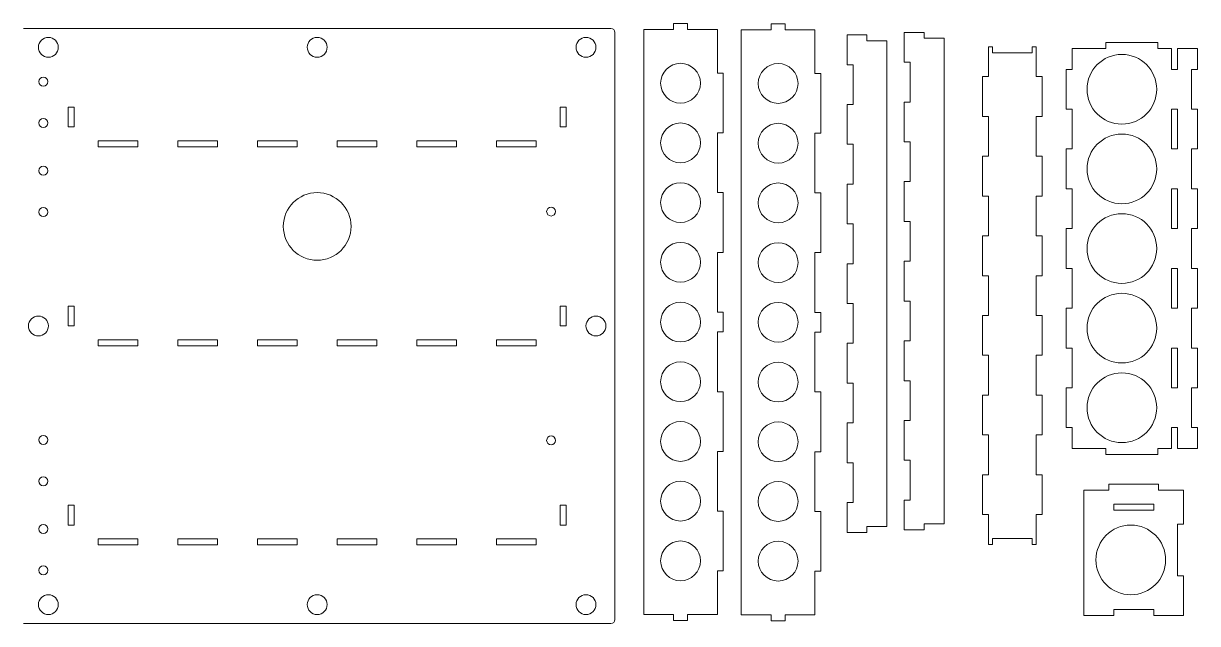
# Model space of a CAD drawing. Header units: millimetres. Extents: x 7 to 1528, y 183 to 794.
# Drawn here: x 938 to 1528, y 492 to 794 of the extents above; entities that cross this region are included whole.
import ezdxf

# ---------------------------------------------------------------- set-up
doc = ezdxf.new("R2010")
doc.units = ezdxf.units.MM

msp = doc.modelspace()

# ---------------------------------------------------------------- linework, layer by layer
at = {"color": 7, "linetype": 'Continuous', "lineweight": 15}
for p, q in [((1233.13, 791.33), (938.13, 791.33)), ((1249.61, 790.82), (1249.61, 496.82)), ((1249.61, 790.82), (1264.61, 790.82)), ((1264.61, 790.82), (1264.61, 793.82)), ((1271.61, 793.82), (1264.61, 793.82)), ((1271.61, 793.82), (1271.61, 790.82)), ((1271.61, 790.82), (1286.61, 790.82)), ((1286.61, 790.82), (1286.61, 768.82)), ((1298.65, 790.67), (1298.65, 496.67)), ((1298.65, 790.67), (1313.65, 790.67)), ((1313.65, 790.67), (1313.65, 793.67)), ((1320.65, 793.67), (1313.65, 793.67)), ((1320.65, 793.67), (1320.65, 790.67)), ((1320.65, 790.67), (1335.65, 790.67)), ((1335.65, 790.67), (1335.65, 768.67)), ((1235.13, 494.33), (1235.13, 789.33)), ((1351.75, 788.11), (1351.75, 773.11)), ((1361.75, 788.11), (1351.75, 788.11)), ((1361.75, 788.11), (1361.75, 785.11)), ((1361.75, 785.11), (1371.75, 785.11)), ((1371.75, 541.11), (1371.75, 785.11)), ((1380.5, 789.35), (1380.5, 774.35)), ((1390.5, 789.35), (1380.5, 789.35)), ((1390.5, 789.35), (1390.5, 786.35)), ((1390.5, 786.35), (1400.5, 786.35)), ((1400.5, 542.35), (1400.5, 786.35)), ((1481.77, 784.25), (1481.77, 781.25)), ((1507.77, 784.25), (1481.77, 784.25)), ((1507.77, 781.25), (1507.77, 784.25)), ((1422.8, 782.09), (1422.8, 767.09)), ((1424.8, 782.09), (1422.8, 782.09)), ((1424.8, 779.09), (1424.8, 782.09)), ((1444.8, 779.09), (1424.8, 779.09)), ((1444.8, 782.09), (1444.8, 779.09)), ((1446.8, 782.09), (1444.8, 782.09)), ((1446.8, 782.09), (1446.8, 767.09)), ((1464.77, 770.75), (1464.77, 781.25)), ((1481.77, 781.25), (1464.77, 781.25)), ((1514.77, 781.25), (1507.77, 781.25)), ((1514.77, 781.25), (1514.77, 770.75)), ((1517.77, 770.75), (1517.77, 781.25)), ((1527.77, 781.25), (1517.77, 781.25)), ((1527.77, 770.75), (1527.77, 781.25)), ((1354.75, 773.11), (1351.75, 773.11)), ((1354.75, 753.11), (1354.75, 773.11)), ((1383.5, 774.35), (1380.5, 774.35)), ((1383.5, 754.35), (1383.5, 774.35)), ((1286.61, 768.82), (1289.61, 768.82)), ((1289.61, 738.82), (1289.61, 768.82)), ((1335.65, 768.67), (1338.65, 768.67)), ((1338.65, 738.67), (1338.65, 768.67)), ((1419.8, 767.09), (1419.8, 747.09)), ((1422.8, 767.09), (1419.8, 767.09)), ((1446.8, 767.09), (1449.8, 767.09)), ((1449.8, 747.09), (1449.8, 767.09)), ((1461.77, 770.75), (1461.77, 750.75)), ((1461.77, 770.75), (1464.77, 770.75)), ((1514.77, 770.75), (1517.77, 770.75)), ((1527.77, 770.75), (1524.77, 770.75)), ((1524.77, 770.75), (1524.77, 750.75)), ((963.63, 751.83), (960.63, 751.83)), ((960.63, 751.83), (960.63, 741.83)), ((963.63, 741.83), (963.63, 751.83)), ((1210.63, 751.83), (1207.63, 751.83)), ((1207.63, 751.83), (1207.63, 741.83)), ((1210.63, 741.83), (1210.63, 751.83)), ((1351.75, 753.11), (1354.75, 753.11)), ((1351.75, 753.11), (1351.75, 733.11)), ((1380.5, 754.35), (1383.5, 754.35)), ((1380.5, 754.35), (1380.5, 734.35)), ((1464.77, 750.75), (1461.77, 750.75)), ((1464.77, 730.75), (1464.77, 750.75)), ((1517.77, 750.75), (1514.77, 750.75)), ((1514.77, 750.75), (1514.77, 730.75)), ((1517.77, 730.75), (1517.77, 750.75)), ((1524.77, 750.75), (1527.77, 750.75)), ((1527.77, 730.75), (1527.77, 750.75)), ((1419.8, 747.09), (1422.8, 747.09)), ((1422.8, 747.09), (1422.8, 727.09)), ((1449.8, 747.09), (1446.8, 747.09)), ((1446.8, 747.09), (1446.8, 727.09)), ((960.63, 741.83), (963.63, 741.83)), ((1207.63, 741.83), (1210.63, 741.83)), ((1289.61, 738.82), (1286.61, 738.82)), ((1286.61, 738.82), (1286.61, 708.82)), ((1338.65, 738.67), (1335.65, 738.67)), ((1335.65, 738.67), (1335.65, 708.67)), ((995.63, 734.83), (975.63, 734.83)), ((975.63, 734.83), (975.63, 731.83)), ((975.63, 731.83), (995.63, 731.83)), ((995.63, 731.83), (995.63, 734.83)), ((1035.63, 734.83), (1015.63, 734.83)), ((1015.63, 734.83), (1015.63, 731.83)), ((1015.63, 731.83), (1035.63, 731.83)), ((1035.63, 731.83), (1035.63, 734.83)), ((1075.63, 734.83), (1055.63, 734.83)), ((1055.63, 734.83), (1055.63, 731.83)), ((1055.63, 731.83), (1075.63, 731.83)), ((1075.63, 731.83), (1075.63, 734.83)), ((1115.63, 734.83), (1095.63, 734.83)), ((1095.63, 734.83), (1095.63, 731.83)), ((1095.63, 731.83), (1115.63, 731.83)), ((1115.63, 731.83), (1115.63, 734.83)), ((1155.63, 734.83), (1135.63, 734.83)), ((1135.63, 734.83), (1135.63, 731.83)), ((1135.63, 731.83), (1155.63, 731.83)), ((1155.63, 731.83), (1155.63, 734.83)), ((1195.63, 734.83), (1175.63, 734.83)), ((1175.63, 734.83), (1175.63, 731.83)), ((1175.63, 731.83), (1195.63, 731.83)), ((1195.63, 731.83), (1195.63, 734.83)), ((1354.75, 733.11), (1351.75, 733.11)), ((1354.75, 713.11), (1354.75, 733.11)), ((1383.5, 734.35), (1380.5, 734.35)), ((1383.5, 714.35), (1383.5, 734.35)), ((1419.8, 727.09), (1419.8, 707.09)), ((1422.8, 727.09), (1419.8, 727.09)), ((1446.8, 727.09), (1449.8, 727.09)), ((1449.8, 707.09), (1449.8, 727.09)), ((1461.77, 730.75), (1461.77, 710.75)), ((1461.77, 730.75), (1464.77, 730.75)), ((1514.77, 730.75), (1517.77, 730.75)), ((1527.77, 730.75), (1524.77, 730.75)), ((1524.77, 730.75), (1524.77, 710.75)), ((1380.5, 714.35), (1383.5, 714.35)), ((1380.5, 714.35), (1380.5, 694.35)), ((1286.61, 708.82), (1289.61, 708.82)), ((1289.61, 678.82), (1289.61, 708.82)), ((1335.65, 708.67), (1338.65, 708.67)), ((1338.65, 678.67), (1338.65, 708.67)), ((1351.75, 713.11), (1354.75, 713.11)), ((1351.75, 713.11), (1351.75, 693.11)), ((1464.77, 710.75), (1461.77, 710.75)), ((1464.77, 690.75), (1464.77, 710.75)), ((1517.77, 710.75), (1514.77, 710.75)), ((1514.77, 710.75), (1514.77, 690.75)), ((1517.77, 690.75), (1517.77, 710.75)), ((1524.77, 710.75), (1527.77, 710.75)), ((1527.77, 690.75), (1527.77, 710.75)), ((1419.8, 707.09), (1422.8, 707.09)), ((1422.8, 707.09), (1422.8, 687.09)), ((1449.8, 707.09), (1446.8, 707.09)), ((1446.8, 707.09), (1446.8, 687.09)), ((1354.75, 693.11), (1351.75, 693.11)), ((1354.75, 673.11), (1354.75, 693.11)), ((1383.5, 694.35), (1380.5, 694.35)), ((1383.5, 674.35), (1383.5, 694.35)), ((1461.77, 690.75), (1461.77, 670.75)), ((1461.77, 690.75), (1464.77, 690.75)), ((1514.77, 690.75), (1517.77, 690.75)), ((1527.77, 690.75), (1524.77, 690.75)), ((1524.77, 690.75), (1524.77, 670.75)), ((1419.8, 687.09), (1419.8, 667.09)), ((1422.8, 687.09), (1419.8, 687.09)), ((1446.8, 687.09), (1449.8, 687.09)), ((1449.8, 667.09), (1449.8, 687.09)), ((1289.61, 678.82), (1286.61, 678.82)), ((1286.61, 678.82), (1286.61, 648.82)), ((1338.65, 678.67), (1335.65, 678.67)), ((1335.65, 678.67), (1335.65, 648.67)), ((1351.75, 673.11), (1354.75, 673.11)), ((1351.75, 673.11), (1351.75, 653.11)), ((1380.5, 674.35), (1383.5, 674.35)), ((1380.5, 674.35), (1380.5, 654.35)), ((1419.8, 667.09), (1422.8, 667.09)), ((1422.8, 667.09), (1422.8, 647.09)), ((1449.8, 667.09), (1446.8, 667.09)), ((1446.8, 667.09), (1446.8, 647.09)), ((1464.77, 670.75), (1461.77, 670.75)), ((1464.77, 650.75), (1464.77, 670.75)), ((1517.77, 670.75), (1514.77, 670.75)), ((1514.77, 670.75), (1514.77, 650.75)), ((1517.77, 650.75), (1517.77, 670.75)), ((1524.77, 670.75), (1527.77, 670.75)), ((1527.77, 650.75), (1527.77, 670.75)), ((963.63, 651.83), (960.63, 651.83)), ((960.63, 651.83), (960.63, 641.83)), ((963.63, 641.83), (963.63, 651.83)), ((1207.63, 651.83), (1207.63, 641.83)), ((1210.63, 651.83), (1207.63, 651.83)), ((1210.63, 641.83), (1210.63, 651.83)), ((1286.61, 648.82), (1289.61, 648.82)), ((1289.61, 638.82), (1289.61, 648.82)), ((1335.65, 648.67), (1338.65, 648.67)), ((1338.65, 638.67), (1338.65, 648.67)), ((1354.75, 653.11), (1351.75, 653.11)), ((1354.75, 633.11), (1354.75, 653.11)), ((1383.5, 654.35), (1380.5, 654.35)), ((1383.5, 634.35), (1383.5, 654.35)), ((1461.77, 650.75), (1461.77, 630.75)), ((1461.77, 650.75), (1464.77, 650.75)), ((1514.77, 650.75), (1517.77, 650.75)), ((1527.77, 650.75), (1524.77, 650.75)), ((1524.77, 650.75), (1524.77, 630.75)), ((1419.8, 647.09), (1419.8, 627.09)), ((1422.8, 647.09), (1419.8, 647.09)), ((1446.8, 647.09), (1449.8, 647.09)), ((1449.8, 627.09), (1449.8, 647.09)), ((960.63, 641.83), (963.63, 641.83)), ((1207.63, 641.83), (1210.63, 641.83)), ((1289.61, 638.82), (1286.61, 638.82)), ((1286.61, 638.82), (1286.61, 608.82)), ((1338.65, 638.67), (1335.65, 638.67)), ((1335.65, 638.67), (1335.65, 608.67)), ((995.63, 634.83), (975.63, 634.83)), ((975.63, 634.83), (975.63, 631.83)), ((975.63, 631.83), (995.63, 631.83)), ((995.63, 631.83), (995.63, 634.83)), ((1035.63, 634.83), (1015.63, 634.83)), ((1015.63, 634.83), (1015.63, 631.83)), ((1015.63, 631.83), (1035.63, 631.83)), ((1035.63, 631.83), (1035.63, 634.83)), ((1075.63, 634.83), (1055.63, 634.83)), ((1055.63, 634.83), (1055.63, 631.83)), ((1055.63, 631.83), (1075.63, 631.83)), ((1075.63, 631.83), (1075.63, 634.83)), ((1095.63, 634.83), (1095.63, 631.83)), ((1115.63, 634.83), (1095.63, 634.83)), ((1095.63, 631.83), (1115.63, 631.83)), ((1115.63, 631.83), (1115.63, 634.83)), ((1135.63, 634.83), (1135.63, 631.83)), ((1155.63, 634.83), (1135.63, 634.83)), ((1135.63, 631.83), (1155.63, 631.83)), ((1155.63, 631.83), (1155.63, 634.83)), ((1175.63, 634.83), (1175.63, 631.83)), ((1195.63, 634.83), (1175.63, 634.83)), ((1175.63, 631.83), (1195.63, 631.83)), ((1195.63, 631.83), (1195.63, 634.83)), ((1351.75, 633.11), (1354.75, 633.11)), ((1351.75, 633.11), (1351.75, 613.11)), ((1380.5, 634.35), (1383.5, 634.35)), ((1380.5, 634.35), (1380.5, 614.35)), ((1419.8, 627.09), (1422.8, 627.09)), ((1422.8, 627.09), (1422.8, 607.09)), ((1449.8, 627.09), (1446.8, 627.09)), ((1446.8, 627.09), (1446.8, 607.09)), ((1464.77, 630.75), (1461.77, 630.75)), ((1464.77, 610.75), (1464.77, 630.75)), ((1517.77, 630.75), (1514.77, 630.75)), ((1514.77, 630.75), (1514.77, 610.75)), ((1517.77, 610.75), (1517.77, 630.75)), ((1524.77, 630.75), (1527.77, 630.75)), ((1527.77, 610.75), (1527.77, 630.75)), ((1383.5, 614.35), (1380.5, 614.35)), ((1383.5, 594.35), (1383.5, 614.35)), ((1286.61, 608.82), (1289.61, 608.82)), ((1289.61, 578.82), (1289.61, 608.82)), ((1335.65, 608.67), (1338.65, 608.67)), ((1338.65, 578.67), (1338.65, 608.67)), ((1354.75, 613.11), (1351.75, 613.11)), ((1354.75, 593.11), (1354.75, 613.11)), ((1461.77, 610.75), (1461.77, 590.75)), ((1461.77, 610.75), (1464.77, 610.75)), ((1514.77, 610.75), (1517.77, 610.75)), ((1527.77, 610.75), (1524.77, 610.75)), ((1524.77, 610.75), (1524.77, 590.75)), ((1419.8, 607.09), (1419.8, 587.09)), ((1422.8, 607.09), (1419.8, 607.09)), ((1446.8, 607.09), (1449.8, 607.09)), ((1449.8, 587.09), (1449.8, 607.09)), ((1351.75, 593.11), (1354.75, 593.11)), ((1351.75, 593.11), (1351.75, 573.11)), ((1380.5, 594.35), (1383.5, 594.35)), ((1380.5, 594.35), (1380.5, 574.35)), ((1464.77, 590.75), (1461.77, 590.75)), ((1464.77, 580.25), (1464.77, 590.75)), ((1517.77, 590.75), (1514.77, 590.75)), ((1514.77, 590.75), (1514.77, 580.25)), ((1517.77, 580.25), (1517.77, 590.75)), ((1524.77, 590.75), (1527.77, 590.75)), ((1527.77, 580.25), (1527.77, 590.75)), ((1419.8, 587.09), (1422.8, 587.09)), ((1422.8, 587.09), (1422.8, 567.09)), ((1449.8, 587.09), (1446.8, 587.09)), ((1446.8, 587.09), (1446.8, 567.09)), ((1289.61, 578.82), (1286.61, 578.82)), ((1286.61, 578.82), (1286.61, 548.82)), ((1338.65, 578.67), (1335.65, 578.67)), ((1335.65, 578.67), (1335.65, 548.67)), ((1481.77, 580.25), (1464.77, 580.25)), ((1481.77, 577.25), (1481.77, 580.25)), ((1507.77, 580.25), (1507.77, 577.25)), ((1514.77, 580.25), (1507.77, 580.25)), ((1527.77, 580.25), (1517.77, 580.25)), ((1354.75, 573.11), (1351.75, 573.11)), ((1354.75, 553.11), (1354.75, 573.11)), ((1383.5, 574.35), (1380.5, 574.35)), ((1383.5, 554.35), (1383.5, 574.35)), ((1481.77, 577.25), (1507.77, 577.25)), ((1419.8, 567.09), (1419.8, 547.09)), ((1422.8, 567.09), (1419.8, 567.09)), ((1446.8, 567.09), (1449.8, 567.09)), ((1449.8, 547.09), (1449.8, 567.09)), ((1483.25, 562.3), (1483.25, 559.3)), ((1508.25, 562.3), (1483.25, 562.3)), ((1508.25, 559.3), (1508.25, 562.3)), ((1380.5, 554.35), (1383.5, 554.35)), ((1380.5, 554.35), (1380.5, 539.35)), ((1483.25, 559.3), (1470.75, 559.3)), ((1470.75, 559.3), (1470.75, 496.3)), ((1520.75, 559.3), (1508.25, 559.3)), ((1520.75, 542.3), (1520.75, 559.3)), ((963.63, 551.83), (960.63, 551.83)), ((960.63, 551.83), (960.63, 541.83)), ((963.63, 541.83), (963.63, 551.83)), ((1210.63, 551.83), (1207.63, 551.83)), ((1207.63, 551.83), (1207.63, 541.83)), ((1210.63, 541.83), (1210.63, 551.83)), ((1286.61, 548.82), (1289.61, 548.82)), ((1289.61, 518.82), (1289.61, 548.82)), ((1335.65, 548.67), (1338.65, 548.67)), ((1338.65, 518.67), (1338.65, 548.67)), ((1351.75, 553.11), (1354.75, 553.11)), ((1351.75, 553.11), (1351.75, 538.11)), ((1485.75, 552.3), (1505.75, 552.3)), ((1485.75, 549.3), (1485.75, 552.3)), ((1505.75, 549.3), (1485.75, 549.3)), ((1505.75, 552.3), (1505.75, 549.3)), ((1419.8, 547.09), (1422.8, 547.09)), ((1422.8, 547.09), (1422.8, 532.09)), ((1449.8, 547.09), (1446.8, 547.09)), ((1446.8, 547.09), (1446.8, 532.09)), ((960.63, 541.83), (963.63, 541.83)), ((1207.63, 541.83), (1210.63, 541.83)), ((1351.75, 538.11), (1361.75, 538.11)), ((1371.75, 541.11), (1361.75, 541.11)), ((1361.75, 541.11), (1361.75, 538.11)), ((1380.5, 539.35), (1390.5, 539.35)), ((1400.5, 542.35), (1390.5, 542.35)), ((1390.5, 542.35), (1390.5, 539.35)), ((1517.75, 542.3), (1520.75, 542.3)), ((1517.75, 516.3), (1517.75, 542.3)), ((995.63, 534.83), (975.63, 534.83)), ((975.63, 534.83), (975.63, 531.83)), ((975.63, 531.83), (995.63, 531.83)), ((995.63, 531.83), (995.63, 534.83)), ((1035.63, 534.83), (1015.63, 534.83)), ((1015.63, 534.83), (1015.63, 531.83)), ((1015.63, 531.83), (1035.63, 531.83)), ((1035.63, 531.83), (1035.63, 534.83)), ((1075.63, 534.83), (1055.63, 534.83)), ((1055.63, 534.83), (1055.63, 531.83)), ((1055.63, 531.83), (1075.63, 531.83)), ((1075.63, 531.83), (1075.63, 534.83)), ((1115.63, 534.83), (1095.63, 534.83)), ((1095.63, 534.83), (1095.63, 531.83)), ((1095.63, 531.83), (1115.63, 531.83)), ((1115.63, 531.83), (1115.63, 534.83)), ((1155.63, 534.83), (1135.63, 534.83)), ((1135.63, 534.83), (1135.63, 531.83)), ((1135.63, 531.83), (1155.63, 531.83)), ((1155.63, 531.83), (1155.63, 534.83)), ((1195.63, 534.83), (1175.63, 534.83)), ((1175.63, 534.83), (1175.63, 531.83)), ((1175.63, 531.83), (1195.63, 531.83)), ((1195.63, 531.83), (1195.63, 534.83)), ((1422.8, 532.09), (1424.8, 532.09)), ((1444.8, 535.09), (1424.8, 535.09)), ((1424.8, 535.09), (1424.8, 532.09)), ((1444.8, 532.09), (1444.8, 535.09)), ((1444.8, 532.09), (1446.8, 532.09)), ((1289.61, 518.82), (1286.61, 518.82)), ((1286.61, 518.82), (1286.61, 496.82)), ((1338.65, 518.67), (1335.65, 518.67)), ((1335.65, 518.67), (1335.65, 496.67)), ((1520.75, 516.3), (1517.75, 516.3)), ((1520.75, 496.3), (1520.75, 516.3)), ((1264.61, 496.82), (1249.61, 496.82)), ((1264.61, 493.82), (1264.61, 496.82)), ((1286.61, 496.82), (1271.61, 496.82)), ((1271.61, 496.82), (1271.61, 493.82)), ((1313.65, 496.67), (1298.65, 496.67)), ((1313.65, 493.67), (1313.65, 496.67)), ((1335.65, 496.67), (1320.65, 496.67)), ((1320.65, 496.67), (1320.65, 493.67)), ((1470.75, 496.3), (1485.75, 496.3)), ((1485.75, 499.3), (1505.75, 499.3)), ((1485.75, 496.3), (1485.75, 499.3)), ((1505.75, 499.3), (1505.75, 496.3)), ((1505.75, 496.3), (1520.75, 496.3)), ((938.13, 492.33), (1233.13, 492.33)), ((1264.61, 493.82), (1271.61, 493.82)), ((1313.65, 493.67), (1320.65, 493.67))]:
    msp.add_line(p, q, dxfattribs=at)
for centre, radius in [((950.63, 781.83), 5), ((1085.63, 781.83), 5), ((1220.63, 781.83), 5), ((1268.11, 763.82), 10), ((1317.15, 763.67), 10), ((1489.77, 760.75), 17.5), ((948.13, 764.58), 2.25), ((948.13, 743.83), 2.25), ((1268.11, 733.82), 10), ((1317.15, 733.67), 10), ((1489.77, 720.75), 17.5), ((948.13, 719.83), 2.25), ((1268.11, 703.82), 10), ((1317.15, 703.67), 10), ((1085.63, 691.83), 17), ((948.13, 699.08), 2.25), ((1203.13, 699.33), 2.25), ((1489.77, 680.75), 17.5), ((1268.11, 673.82), 10), ((1317.15, 673.67), 10), ((1489.77, 640.75), 17.5), ((1268.11, 643.82), 10), ((1317.15, 643.67), 10), ((945.63, 641.83), 5), ((1225.63, 641.83), 5), ((1268.11, 613.82), 10), ((1317.15, 613.67), 10), ((1489.77, 600.75), 17.5), ((1268.11, 583.82), 10), ((1317.15, 583.67), 10), ((948.13, 584.58), 2.25), ((1203.13, 584.33), 2.25), ((948.13, 563.83), 2.25), ((1268.11, 553.82), 10), ((1317.15, 553.67), 10), ((948.13, 539.83), 2.25), ((1494.25, 524.3), 17.5), ((1268.11, 523.82), 10), ((1317.15, 523.67), 10), ((948.13, 519.08), 2.25), ((950.63, 501.83), 5), ((1085.63, 501.83), 5), ((1220.63, 501.83), 5)]:
    msp.add_circle(centre, radius, dxfattribs=at)
for centre, start, end in [((1233.13, 789.33), 0, 90), ((1233.13, 494.33), 270, 0)]:
    msp.add_arc(centre, 2, start, end, dxfattribs=at)

doc.saveas('drawing.dxf')
